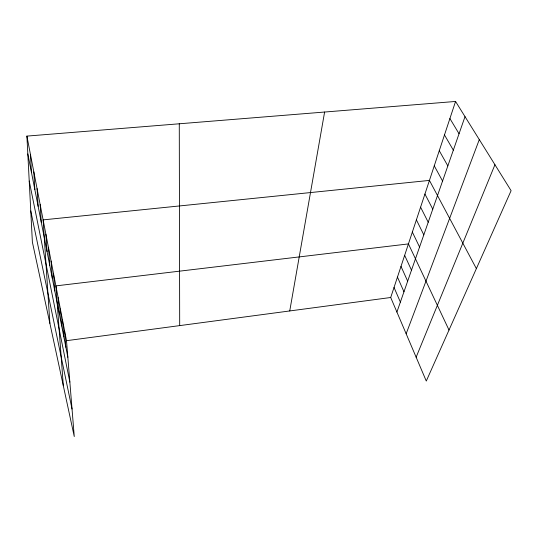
<?xml version="1.0" encoding="UTF-8"?>
<svg xmlns="http://www.w3.org/2000/svg" width="538" height="538" viewBox="0 0 538 538"><rect width="100%" height="100%" fill="white"/><g stroke="black" fill="none" stroke-linecap="round" stroke-linejoin="round"><path stroke-width="0.81" d="M289.74 310.951L324.609 112.038M455.558 101.453L511.1 190.681L426.284 381.045L390.709 297.501L455.558 101.453L26.9 136.101L32.381 242.113L74.264 436.547L66.504 340.689L26.9 136.101M396.903 312.053L465.014 116.638M406.156 333.782L479.297 139.591M416.136 357.212L494.94 164.722M66.504 340.689L390.709 297.501M449.902 118.542L459.048 133.747M444.482 134.944L453.332 150.156M439.27 150.701L447.845 165.906M434.26 165.845L442.572 181.03M476.372 268.623L429.438 180.412L43.121 219.881L49.879 323.338M424.933 194.036L432.767 209.148M420.588 207.17L428.208 222.241M416.399 219.84L423.81 234.864M412.35 232.08L419.559 247.05M449.008 330.043L408.443 243.909L55.898 285.886L63.323 385.753M404.657 255.335L411.496 270.177M400.998 266.397L407.67 281.172M397.461 277.097L403.964 291.798M394.031 287.46L400.38 302.087M30.774 210.957L72.038 409.048M29.227 181.044L69.859 382.128M27.821 153.929L67.849 357.272M64.533 330.48L65.865 347.185M62.489 319.922L63.807 336.741M60.37 308.98L61.675 325.914M58.171 297.642L59.462 314.683M53.531 273.681L54.789 290.93M51.083 261.004L52.314 278.354M48.528 247.836L49.738 265.281M45.878 234.138L47.062 251.663M40.155 204.561L41.271 222.241M37.061 188.576L38.131 206.316M33.827 171.871L34.856 189.652M30.444 154.399L31.419 172.214M179.275 123.78L179.692 325.611"/></g></svg>
